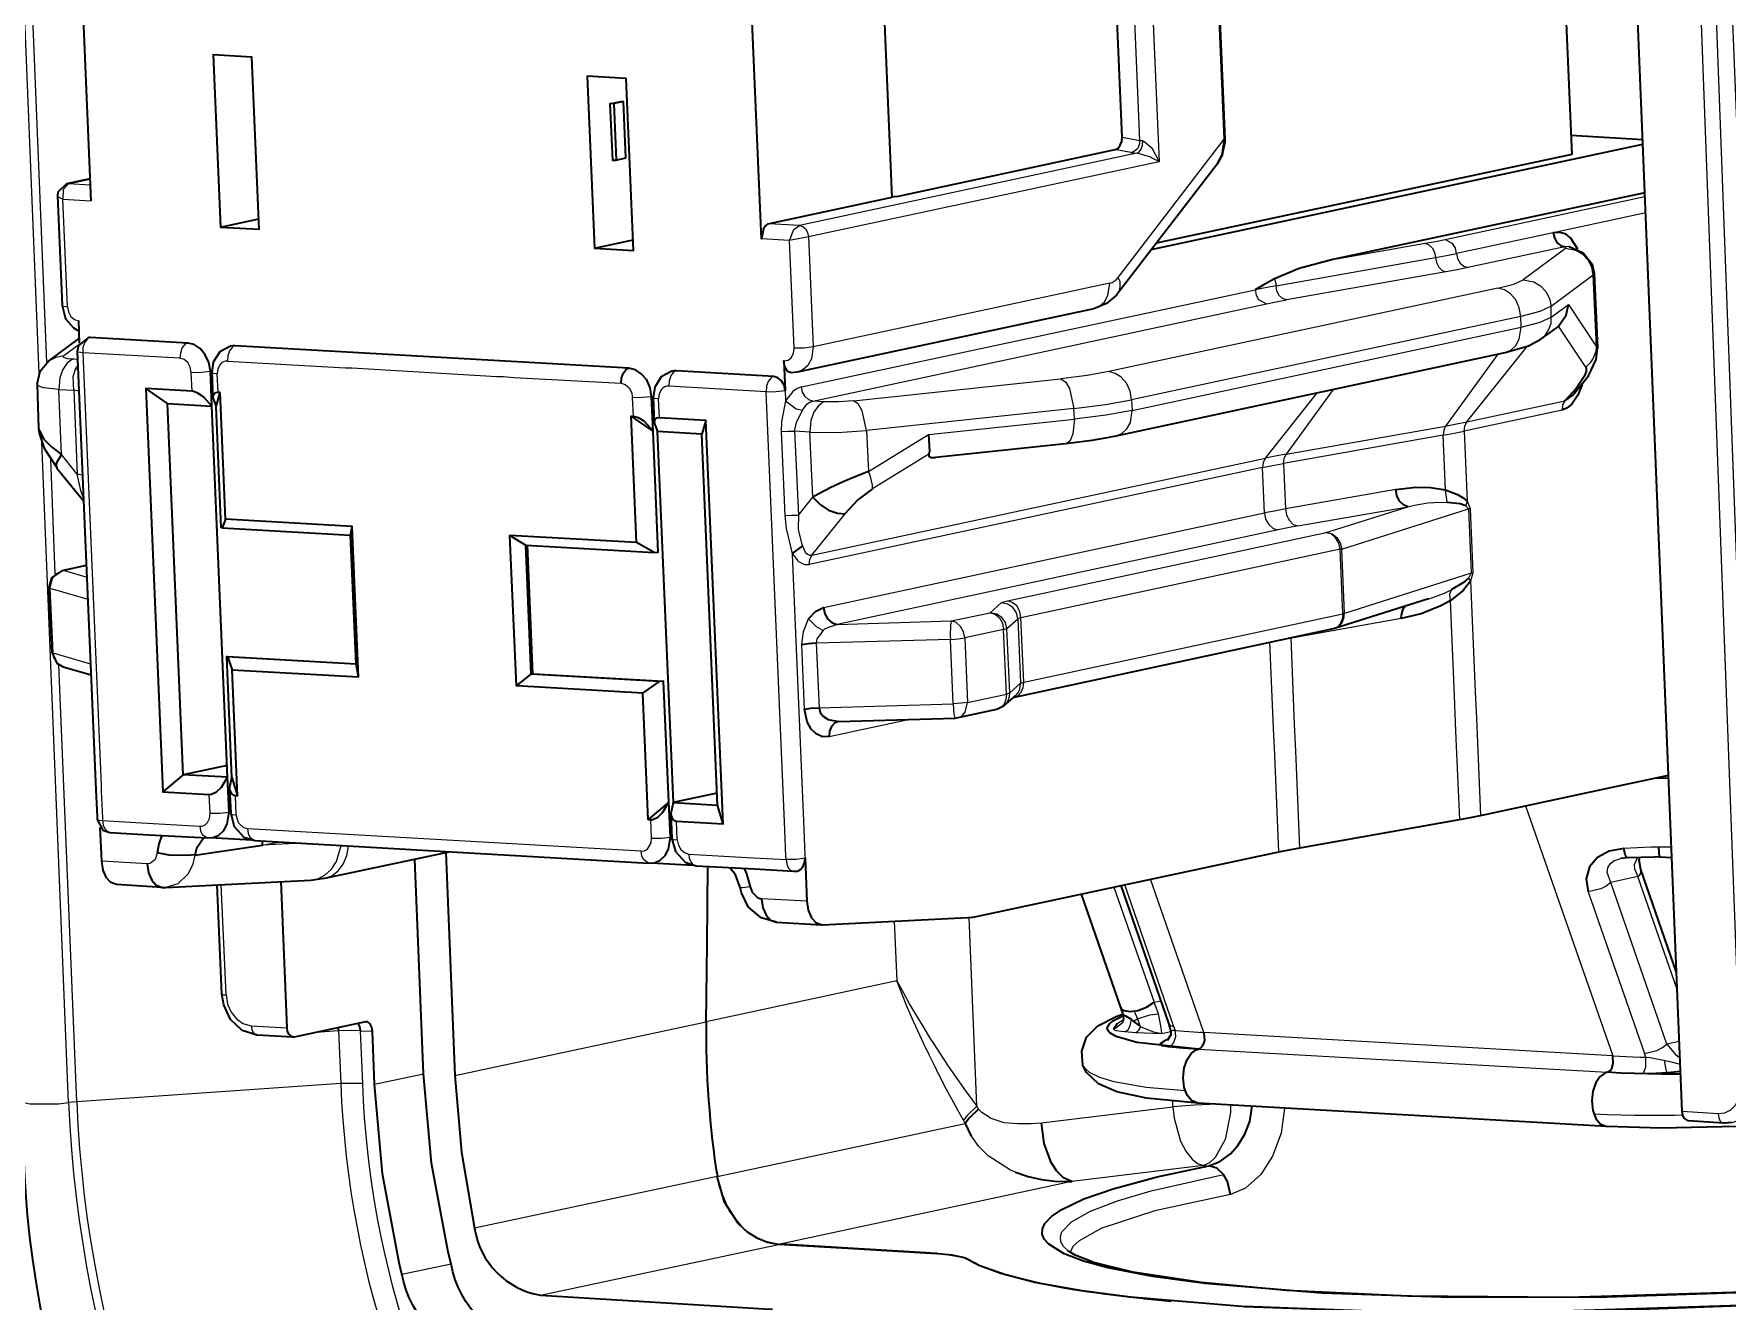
# Model space of a CAD drawing. Header units: millimetres. Extents: x 0 to 174, y 0 to 33.
# Drawn here: x 27.032 to 28.26, y 23.121 to 24.04 of the extents above; entities that cross this region are included whole.
import ezdxf

# ---------------------------------------------------------------- set-up
doc = ezdxf.new("R2010")
doc.units = ezdxf.units.MM
doc.layers.add('PDF_Geomertry', color=7, linetype='Continuous', true_color=0x405f80)

# ---------------------------------------------------------------- blocks, each defined once
blk = doc.blocks.new('SYM_BSB04473_001')
at = {"layer": 'PDF_Geomertry', "color": 7, "lineweight": 35}
for points in [[(0.6097, -1.9019), (0.6091, -1.899), (0.6095, -1.8953), (0.6102, -1.894), (0.6105, -1.8935), (0.611, -1.8931), (0.6517, -1.8578), (0.6895, -1.8178, 0.187054), (0.8516, -1.299), (0.6823, 2.8734, 0.271753), (0.2559, 3.588, 0.095127), (0.066, 3.6378), (-0.0845, 3.6469), (-0.1117, 3.6477), (-0.139, 3.647), (-0.1659, 3.6447), (-0.1924, 3.6408), (-0.2091, 3.6376), (-0.2138, 3.6365)], [(-0.6502, 2.9501), (-0.4809, -1.2223, 0.342168), (0.0922, -1.9803)], [(0.6422, 2.8726), (0.8115, -1.2998, -0.289356), (0.5084, -1.9102)], [(-0.1741, -1.0415), (-0.1676, -1.2034), (-0.1628, -1.259), (-0.1534, -1.3141, 0.319465), (-0.1056, -1.3627), (0.0609, -1.3727), (0.0617, -1.3727), (0.0627, -1.3728)], [(0.0112, -1.4445, 0.354822), (-0.0265, -1.4063), (-0.1073, -1.4015, -0.319494), (-0.1703, -1.3398), (-0.1724, -1.3315), (-0.1845, -1.2669), (-0.1902, -1.202), (-0.1966, -1.0463)], [(-0.143, -1.4091, -0.318774), (-0.2059, -1.3474), (-0.208, -1.3391), (-0.2201, -1.2745), (-0.2259, -1.2096), (-0.2274, -1.1712), (-0.2278, -1.1685), (-0.2287, -1.1665), (-0.2294, -1.1656), (-0.2301, -1.1649), (-0.2309, -1.1645), (-0.2317, -1.1644), (-0.2324, -1.1644), (-0.2841, -1.1755), (-0.2845, -1.1756), (-0.2849, -1.1756), (-0.2878, -1.1735), (-0.2888, -1.1713), (-0.2891, -1.1687), (-0.2934, -1.0627)]]:
    blk.add_lwpolyline(points, format="xyb", dxfattribs=at)
at = {"layer": 'PDF_Geomertry', "color": 7, "lineweight": 13}
for points in [[(0.7056, -1.799, 0.187268), (0.8638, -1.2926), (0.8648, -1.2919), (0.8658, -1.2913), (0.6963, 2.881), (0.6955, 2.8805), (0.6945, 2.8799, 0.2722), (0.2784, 3.5773)], [(0.6391, -1.9441, 0.29997), (0.9812, -1.2755), (1.086, -1.253), (0.9167, 2.9194), (0.8119, 2.8969)], [(0.926, -1.2787), (0.9552, -1.2785), (0.9812, -1.2755), (0.8119, 2.8969), (0.7859, 2.894), (0.7567, 2.8937), (0.926, -1.2787, -0.28073), (0.6265, -1.8999)], [(0.6102, -1.8938), (0.6015, -1.8978, 0.242631), (0.8469, -1.3001), (0.8516, -1.299), (0.8638, -1.2926), (0.6945, 2.8799), (0.6823, 2.8734), (0.6776, 2.8724)], [(-0.1073, -1.5803, -0.146976), (-0.2344, -1.2091), (-0.2359, -1.1708), (-0.2274, -1.1712)], [(-0.2344, -1.2091), (-0.242, -1.209), (-0.2503, -1.2092, 0.151307), (-0.1134, -1.5991)]]:
    blk.add_lwpolyline(points, format="xyb", dxfattribs=at)
at = {"layer": 'PDF_Geomertry', "color": 7, "lineweight": 35}
for points in [[(0.7584, -1.2374), (0.7526, -1.2378), (0.7266, -1.2362), (0.7237, -1.2342), (0.7227, -1.232), (0.7223, -1.2294), (0.6735, -0.0276), (0.6748, -0.0219), (0.6762, -0.0198), (0.677, -0.0191), (0.678, -0.0188), (0.7297, -0.0077), (0.7305, -0.0074), (0.7315, -0.0067), (0.7328, -0.0048), (0.7338, -0.002), (0.7341, 0.001), (0.6163, 2.9022)], [(0.6245, -0.1199), (0.6422, -0.5353), (0.3409, -0.5998)], [(0.3888, -0.5356), (0.3903, -0.5262), (0.3902, -0.5244), (0.3908, -0.5242), (0.391, -0.5241), (0.391, -0.5241), (0.3774, -0.2024)], [(0.1492, -0.566), (0.1509, -0.5658), (0.154, -0.5655), (0.1563, -0.5651), (0.3113, -0.5317), (0.3124, -0.5315), (0.3134, -0.5308), (0.3149, -0.5287), (0.316, -0.5259), (0.3162, -0.5228), (0.3076, -0.3201), (0.3074, -0.3184)], [(-0.442, -0.3213), (-0.4315, -0.569)], [(0.1402, -0.3542), (0.1492, -0.5666), (0.0602, -0.5856), (0.0591, -0.586), (0.058, -0.5869), (0.0562, -0.5894), (0.0547, -0.5966), (0.0441, -0.349), (0.0452, -0.3555), (0.0476, -0.361), (0.0506, -0.3645), (0.0549, -0.366), (0.0785, -0.3674)], [(-0.3376, -0.588), (-0.3094, -0.5895), (-0.3147, -0.4648), (-0.3428, -0.4631), (-0.3376, -0.588), (-0.3097, -0.582)], [(-0.0663, -0.6034), (-0.038, -0.6049), (-0.0434, -0.4802), (-0.0716, -0.4785), (-0.0663, -0.6034), (-0.0384, -0.5974)], [(-0.0551, -0.4987), (-0.0533, -0.5395), (-0.0506, -0.5394)], [(-0.0524, -0.4985), (-0.0506, -0.5394), (-0.0435, -0.5378), (-0.0452, -0.497)], [(0.389, -0.5355), (0.3909, -0.526), (0.3909, -0.5241)], [(0.6937, -0.5247), (0.6416, -0.5217)], [(0.3373, -0.6044), (0.6938, -0.528)], [(0.3851, -0.5423), (0.3134, -0.6356), (0.3122, -0.6373), (0.3048, -0.6435), (0.2958, -0.6473), (0.0806, -0.6933), (0.0763, -0.6937), (0.0744, -0.693), (0.0734, -0.6922), (0.0727, -0.691), (0.0715, -0.6884), (0.071, -0.6851), (0.0719, -0.7066), (0.0712, -0.7027), (0.0692, -0.6995), (0.0667, -0.6973), (0.0637, -0.6963), (-0.0069, -0.6923), (-0.0085, -0.6923), (-0.0102, -0.6926), (-0.0181, -0.6967), (-0.0227, -0.7042), (-0.0238, -0.7117), (-0.023, -0.7301)], [(-0.4322, -0.5531), (-0.4492, -0.5567), (-0.4555, -0.5626), (-0.4558, -0.5653), (-0.4524, -0.6449), (-0.4498, -0.6545), (-0.4441, -0.6612), (-0.4399, -0.6634)], [(0.6953, -0.5631), (0.4691, -0.6116), (0.4447, -0.6181), (0.4266, -0.6255), (0.418, -0.6303), (0.4126, -0.6335)], [(0.6467, -0.6041), (0.6413, -0.5958), (0.6376, -0.593), (0.6333, -0.5919), (0.6288, -0.5922), (0.6297, -0.5959), (0.6315, -0.5991), (0.6341, -0.6015), (0.6372, -0.6023)], [(0.6403, -0.6022), (0.6506, -0.6066), (0.657, -0.6149), (0.6585, -0.6216), (0.6608, -0.6759), (0.6601, -0.6749)], [(0.3119, -0.7394), (0.594, -0.679), (0.6108, -0.6742), (0.6198, -0.6694), (0.6316, -0.6608), (0.6327, -0.6598), (0.6383, -0.6519), (0.6398, -0.6441)], [(-0.4397, -0.6723), (-0.4403, -0.656)], [(-0.4559, -0.7627), (-0.4648, -0.7492), (-0.4687, -0.7374), (-0.4691, -0.7341), (-0.4703, -0.7023), (-0.4705, -0.7019), (-0.4683, -0.6926), (-0.4622, -0.6852), (-0.4398, -0.6685)], [(-0.047, -0.7013), (-0.0467, -0.6976), (-0.0455, -0.6941), (-0.0437, -0.6916), (-0.0426, -0.6908), (-0.0415, -0.6903), (-0.1224, -0.6858), (-0.2458, -0.6787), (-0.3269, -0.6741), (-0.3285, -0.6741), (-0.3302, -0.6744), (-0.338, -0.6785), (-0.3427, -0.686), (-0.3437, -0.6935), (-0.343, -0.7119)], [(0.6524, -0.6897), (0.6526, -0.6901), (0.6528, -0.6913), (0.6526, -0.6928), (0.6513, -0.6963), (0.6455, -0.7051), (0.6372, -0.714), (0.6427, -0.7102), (0.6544, -0.6958), (0.6599, -0.684), (0.6608, -0.6758)], [(-0.0231, -0.824), (-0.0201, -0.8238), (-0.0238, -0.736), (-0.0397, -0.7251), (-0.0381, -0.7252), (-0.0347, -0.7262), (-0.0306, -0.7285), (-0.0238, -0.736), (-0.0249, -0.7108), (-0.026, -0.7045), (-0.0285, -0.6988), (-0.0324, -0.6944), (-0.0367, -0.6915), (-0.0415, -0.6903)], [(-0.3759, -0.716), (-0.3438, -0.7178), (-0.3495, -0.7113), (-0.3545, -0.7083), (-0.357, -0.7073), (-0.358, -0.707), (-0.3917, -0.7051), (-0.3794, -0.9976), (-0.3456, -0.9995), (-0.3441, -0.9994), (-0.3405, -0.9977), (-0.3367, -0.9942), (-0.3323, -0.987), (-0.3645, -0.9852), (-0.3794, -0.9976)], [(-0.3327, -0.9784), (-0.3645, -0.9852), (-0.3759, -0.716), (-0.3917, -0.7051)], [(-0.3252, -1.0006), (-0.3291, -0.9091), (-0.2374, -0.9142), (-0.242, -0.8051), (-0.3338, -0.7998), (-0.3377, -0.7081)], [(0.6498, -0.7023), (0.6466, -0.7099), (0.6422, -0.7165), (0.639, -0.7192), (0.6352, -0.7208)], [(-0.3362, -0.8062), (-0.3369, -0.8059), (-0.3406, -0.7181)], [(-0.4688, -0.7356), (-0.4659, -0.7415), (-0.4601, -0.7474), (-0.4528, -0.753), (-0.4563, -0.759), (-0.4567, -0.7612), (-0.4562, -0.7628), (-0.4367, -0.7869)], [(-0.0358, -0.8167), (-0.0397, -0.7251)], [(0.0144, -0.7283), (-0.0192, -0.7263), (-0.0209, -0.7265), (-0.0216, -0.7267), (-0.0222, -0.7272), (-0.0226, -0.7277), (-0.0228, -0.7284), (-0.023, -0.7301), (-0.0206, -0.7363)], [(0.0226, -0.9985), (-0.0092, -1.0053), (0.0228, -1.0072), (0.0115, -0.7381), (-0.0208, -0.7363), (-0.0092, -1.0053), (-0.0109, -1.0134), (-0.0106, -1.0156), (-0.0098, -1.0173), (-0.0092, -1.0178), (-0.0085, -1.0184), (-0.0077, -1.0187), (-0.0069, -1.0188), (0.0269, -1.0208), (0.0228, -1.0072)], [(0.0269, -1.0208), (0.0144, -0.7283), (0.0115, -0.7381)], [(0.1758, -0.7385), (0.1766, -0.7509), (0.1762, -0.7527), (0.176, -0.7533), (0.176, -0.7537), (0.176, -0.7541), (0.1763, -0.7544), (0.1767, -0.7547), (0.1778, -0.7551), (0.1785, -0.7551), (0.1808, -0.7551)], [(0.1808, -0.7549), (0.2751, -0.7449), (0.2848, -0.7438), (0.2945, -0.7426), (0.3042, -0.7409), (0.3119, -0.7395)], [(0.1323, -0.7653), (0.1231, -0.7688), (0.114, -0.7727), (0.1051, -0.7769), (0.0963, -0.7815), (0.0919, -0.784), (0.0972, -0.7892), (0.1034, -0.7934), (0.1098, -0.7956), (0.1153, -0.7959)], [(0.1352, -0.7778), (0.1247, -0.7859), (0.1153, -0.7958)], [(0.5235, -0.7908), (0.5203, -0.7895), (0.5174, -0.7867), (0.5155, -0.7828), (0.5147, -0.7783), (0.5291, -0.7767), (0.5399, -0.7769), (0.5506, -0.7785), (0.5595, -0.7819), (0.5635, -0.7844), (0.5663, -0.7869)], [(0.552, -0.7876), (0.5613, -0.7884), (0.5655, -0.7899)], [(-0.3338, -0.7998), (-0.3362, -0.8062), (-0.2433, -0.8115), (-0.242, -0.8051)], [(-0.2392, -0.9051), (-0.2433, -0.8115)], [(-0.0273, -1.0176), (-0.0312, -0.926), (-0.1228, -0.9208), (-0.1276, -0.8116)], [(-0.1228, -0.9208), (-0.1122, -0.9123), (-0.1162, -0.8187)], [(-0.0312, -0.926), (-0.0192, -0.9176), (-0.1122, -0.9123), (-0.111, -0.912), (-0.1149, -0.8184)], [(0.0844, -0.8191), (0.0769, -0.8248), (0.0769, -0.8248)], [(-0.4348, -0.8334), (-0.4526, -0.8373), (-0.4601, -0.8424), (-0.462, -0.8494), (-0.4599, -0.8962), (-0.4562, -0.9044), (-0.4515, -0.907), (-0.4313, -0.9128)], [(0.5688, -0.8447), (0.5635, -0.8515), (0.5541, -0.859), (0.5472, -0.8628), (0.533, -0.8684), (0.5185, -0.8719), (0.5187, -0.8694), (0.5201, -0.8648), (0.5213, -0.8631)], [(0.5677, -0.8423), (0.5638, -0.8458), (0.5548, -0.8512)], [(0.5384, -0.8577), (0.4703, -0.8792), (0.4692, -0.8795), (0.238, -0.9291), (0.2374, -0.9292)], [(0.0888, -0.8722), (0.0938, -0.8667), (0.0997, -0.864), (0.1006, -0.8684), (0.1028, -0.8723), (0.106, -0.8751), (0.1097, -0.8762)], [(0.0945, -0.8898), (0.0887, -0.8902), (0.084, -0.8909)], [(-0.3292, -0.9872), (-0.333, -0.8994), (-0.3323, -0.8998)], [(-0.333, -0.8994), (-0.2392, -0.9048)], [(-0.2374, -0.9142), (-0.2392, -0.9051), (-0.3323, -0.8998), (-0.3291, -0.9091)], [(-0.3309, -0.9952), (-0.3301, -1.0134), (-0.3276, -1.0227), (-0.3205, -1.0305), (-0.3126, -1.033), (-0.0272, -1.0492), (-0.0228, -1.049), (-0.0187, -1.0472), (-0.0152, -1.0438), (-0.0126, -1.0392), (-0.0113, -1.0305), (-0.0124, -1.0052), (-0.0162, -0.9174), (-0.0192, -0.9176)], [(-0.111, -0.912), (-0.0162, -0.9174)], [(0.1106, -0.9465), (0.1091, -0.947), (0.1077, -0.9478), (0.1055, -0.9502), (0.1041, -0.9537), (0.1037, -0.9574), (0.099, -0.9576), (0.0945, -0.9556), (0.0908, -0.9522), (0.0878, -0.9469), (0.086, -0.9377), (0.0906, -0.937), (0.0966, -0.9366), (0.0974, -0.9401), (0.0998, -0.943), (0.103, -0.9451), (0.1105, -0.9465), (0.1952, -0.9441), (0.1973, -0.9438), (0.2255, -0.9377), (0.2308, -0.9351), (0.2388, -0.928)], [(0.0073, -1.0512), (0.0497, -1.0535), (0.078, -1.0552), (0.0784, -1.0552), (0.0806, -1.0551), (0.0819, -1.0547), (0.083, -1.054), (0.0848, -1.0519), (0.086, -1.0491), (0.0863, -1.0458), (0.0877, -1.0769), (0.0887, -1.0835), (0.091, -1.089), (0.0942, -1.0924), (0.0984, -1.0941), (0.0988, -1.0941), (0.0991, -1.0941), (0.2044, -1.0888), (0.208, -1.0885), (0.2115, -1.0878), (0.4299, -1.041), (0.4373, -1.0397), (0.4451, -1.0381), (0.5608, -1.0177), (0.5687, -1.0162), (0.576, -1.0147), (0.6603, -0.9966), (0.7124, -0.9855)], [(0.7031, -0.9874), (0.7101, -0.9877)], [(-0.0109, -1.0134), (-0.0102, -1.0316), (-0.0077, -1.0409), (-0.0006, -1.0487), (0.0074, -1.0512)], [(-0.3906, -1.0498), (-0.3897, -1.0563), (-0.3873, -1.0617), (-0.3841, -1.0652), (-0.3799, -1.0669), (-0.4128, -1.0649), (-0.417, -1.0634), (-0.4202, -1.0599), (-0.4226, -1.0544), (-0.4235, -1.0478), (-0.4238, -1.0431), (-0.4247, -1.0235)], [(-0.3801, -1.0291), (-0.3822, -1.0352), (-0.3833, -1.042)], [(-0.3495, -1.0309), (-0.3549, -1.0387), (-0.356, -1.0435), (-0.307, -1.0363), (-0.307, -1.0348), (-0.3069, -1.0333)], [(-0.3147, -1.0327), (-0.3449, -1.031)], [(-0.3559, -1.0433), (-0.3616, -1.0438), (-0.3748, -1.0434), (-0.3833, -1.0419)], [(-0.3798, -1.0669), (-0.3772, -1.0669), (-0.272, -1.0616), (-0.2623, -1.0603), (-0.2619, -1.0603), (-0.1717, -1.041)], [(0.7056, -1.0448), (0.7022, -1.0449), (0.6923, -1.0452), (0.6824, -1.0455), (0.6823, -1.0455), (0.6819, -1.0452), (0.6816, -1.0446), (0.6809, -1.0431), (0.6801, -1.0387), (0.6694, -1.0405), (0.6609, -1.0452), (0.6552, -1.052), (0.6528, -1.0608), (0.6542, -1.0702)], [(0.7051, -1.0376), (0.7056, -1.0448), (0.7148, -1.0453)], [(0.0053, -1.0509), (-0.0251, -1.0492)], [(0.0147, -1.1644), (0.0153, -1.108), (0.0159, -1.0517)], [(0.0656, -1.0922), (0.0545, -1.089), (0.0452, -1.0809), (0.0402, -1.0708), (0.0394, -1.067), (0.036, -1.0578), (0.0319, -1.0526)], [(0.0423, -1.0531), (0.044, -1.057), (0.0466, -1.0665), (0.048, -1.0703), (0.0522, -1.0744), (0.0547, -1.0751), (0.0558, -1.0816), (0.0581, -1.087), (0.0613, -1.0906), (0.0655, -1.0922), (0.0984, -1.0941)], [(0.6824, -1.0455), (0.6777, -1.0459)], [(0.7183, -1.1287), (0.6923, -1.054), (0.6912, -1.0472), (0.6915, -1.0452)], [(-0.2848, -1.1756), (-0.3109, -1.1741), (-0.3217, -1.1706), (-0.3302, -1.1627), (-0.3352, -1.152), (-0.3365, -1.1442), (-0.3399, -1.0651)], [(0.3153, -1.0656), (0.3499, -1.1653), (0.3516, -1.1717), (0.3515, -1.1738), (0.349, -1.1778)], [(0.3153, -1.1541), (0.2867, -1.0717)], [(0.329, -1.1674), (0.3244, -1.1638), (0.323, -1.1627), (0.319, -1.1603), (0.3177, -1.1598), (0.3173, -1.1597), (0.3172, -1.1595), (0.3153, -1.154), (0.3155, -1.1545), (0.3163, -1.1555), (0.3177, -1.1562), (0.3217, -1.1569), (0.3276, -1.1562), (0.334, -1.1538), (0.3394, -1.1502)], [(-0.2359, -1.1708), (-0.2365, -1.1678), (-0.2376, -1.1655)], [(0.3713, -1.2234), (0.3338, -1.2197), (0.3124, -1.2152), (0.2991, -1.2094), (0.2905, -1.2012), (0.2891, -1.199), (0.2878, -1.196), (0.2869, -1.1856), (0.2905, -1.1756), (0.2985, -1.1674), (0.3119, -1.1605), (0.3169, -1.1587)], [(0.7212, -1.2023), (0.7172, -1.2023), (0.7073, -1.2023), (0.6974, -1.2022), (0.6876, -1.2019), (0.6777, -1.2016), (0.6678, -1.201), (0.6662, -1.2017), (0.6627, -1.2042), (0.6598, -1.2085), (0.6576, -1.2147), (0.6569, -1.2217), (0.6576, -1.2287), (0.6598, -1.2344), (0.6628, -1.2383), (0.6676, -1.2402), (0.3712, -1.2234), (0.3665, -1.2215), (0.3634, -1.2176), (0.3612, -1.2119), (0.3605, -1.2048), (0.3612, -1.1977), (0.3634, -1.1917), (0.3663, -1.1873), (0.3698, -1.1848), (0.3715, -1.1842), (0.327, -1.1794), (0.3119, -1.1751), (0.3073, -1.1723), (0.306, -1.1709), (0.3055, -1.1687), (0.3058, -1.1677), (0.307, -1.1658), (0.3094, -1.1637), (0.3173, -1.1597)], [(0.3127, -1.1658), (0.3099, -1.1696)], [(0.3166, -1.1645), (0.3174, -1.1626)], [(0.3174, -1.1624), (0.3172, -1.1595)], [(-0.2519, -1.1709), (-0.2519, -1.1685)], [(0.3755, -1.1722), (0.3759, -1.1778), (0.3748, -1.1813), (0.3738, -1.1827), (0.3727, -1.1837), (0.3716, -1.1842), (0.3602, -1.1834), (0.3498, -1.1824), (0.3456, -1.1817), (0.3444, -1.181), (0.3441, -1.1808), (0.3441, -1.1803), (0.3441, -1.1801), (0.3447, -1.1795), (0.3476, -1.1777), (0.3502, -1.1766)], [(0.373, -1.1716), (0.3731, -1.1719)], [(0.7212, -1.2005), (0.7119, -1.2013), (0.7031, -1.2019), (0.6934, -1.202), (0.6877, -1.2019), (0.6778, -1.2015), (0.668, -1.201), (0.6692, -1.2005), (0.6702, -1.1997), (0.6712, -1.1983), (0.6723, -1.1947), (0.6719, -1.189)], [(0.2122, -1.2277), (0.2051, -1.2345), (0.2024, -1.238), (0.2065, -1.2469), (0.2069, -1.2474)], [(0.3869, -1.2659), (0.3948, -1.2602), (0.4002, -1.2541), (0.4053, -1.2458), (0.4088, -1.2366), (0.4103, -1.2269), (0.4103, -1.2256)], [(0.2388, -1.2734), (0.2481, -1.2765), (0.2577, -1.2787), (0.2674, -1.2799), (0.2773, -1.2802), (0.2798, -1.2801), (0.2738, -1.2774), (0.269, -1.2726), (0.2649, -1.2663), (0.2598, -1.2526), (0.2577, -1.2376)], [(0.7844, -1.2397), (0.707, -1.2415), (0.6677, -1.2402)], [(0.3519, -1.3672), (0.3422, -1.3662), (0.3323, -1.3652), (0.3315, -1.3651), (0.3217, -1.3641), (0.312, -1.3628), (0.3022, -1.3616), (0.3013, -1.3615), (0.2915, -1.3602), (0.2817, -1.3587), (0.272, -1.357), (0.2624, -1.3552), (0.253, -1.3533), (0.2283, -1.3469), (0.2138, -1.3416), (0.213, -1.3413), (0.2044, -1.3367), (0.2019, -1.3356), (0.1931, -1.3337), (0.1799, -1.3324), (0.067, -1.3258), (0.0592, -1.3244), (0.052, -1.3216), (0.0445, -1.317), (0.038, -1.3108), (0.028, -1.2952), (0.0227, -1.2765)], [(0.7831, -1.3601), (0.6677, -1.3641), (0.5548, -1.3644), (0.461, -1.3612), (0.3763, -1.3542), (0.3384, -1.3491), (0.3059, -1.3428), (0.2883, -1.338), (0.2741, -1.3326), (0.263, -1.3256), (0.2598, -1.322), (0.2583, -1.3183), (0.2584, -1.3145), (0.2602, -1.3106), (0.2651, -1.3055), (0.2724, -1.3005), (0.2885, -1.2928), (0.3097, -1.2855), (0.3417, -1.2767), (0.379, -1.2687)], [(0.3947, -1.2895), (0.3926, -1.2801), (0.3898, -1.2752), (0.3848, -1.2706), (0.379, -1.2687), (0.3867, -1.2659)], [(0.7645, -1.3702), (0.621, -1.3748), (0.5001, -1.3745), (0.4049, -1.3708), (0.5147, -1.3748), (0.6526, -1.3742), (0.7645, -1.3702), (0.7647, -1.3703), (0.6388, -1.3747), (0.5166, -1.3749), (0.4031, -1.3709), (0.3223, -1.3641), (0.2873, -1.3595), (0.2569, -1.3541), (0.2317, -1.3478), (0.2124, -1.341), (0.2044, -1.3367)], [(0.7831, -1.3599), (0.6397, -1.3644), (0.5231, -1.3634), (0.4353, -1.3592), (0.3737, -1.3535), (0.3241, -1.346), (0.2958, -1.339), (0.2822, -1.3337), (0.2773, -1.3308), (0.2766, -1.3302)]]:
    blk.add_lwpolyline(points, dxfattribs=at)
at = {"layer": 'PDF_Geomertry', "color": 7, "lineweight": 13}
for points in [[(0.6735, -0.0276), (0.7035, -0.0297), (0.7097, -0.0313), (0.7142, -0.0347), (0.718, -0.0395), (0.7206, -0.0456), (0.7216, -0.0522), (0.7648, -1.2108), (0.7634, -1.2198), (0.7609, -1.2248), (0.7573, -1.2284), (0.753, -1.2305), (0.7483, -1.231), (0.7223, -1.2294)], [(0.7483, -1.231), (0.7488, -1.234), (0.7499, -1.2363), (0.7506, -1.2372), (0.7516, -1.2377), (0.7524, -1.2378), (0.7534, -1.2378), (0.7588, -1.2374), (0.764, -1.2353), (0.7684, -1.2317), (0.7722, -1.2267), (0.7747, -1.2205), (0.7758, -1.2102), (0.7899, -1.2072), (0.7434, -0.0492), (0.7326, -0.0516), (0.7758, -1.2102), (0.7706, -1.2108), (0.7648, -1.2108)], [(-0.469, -0.6941), (-0.4906, -0.162)], [(-0.4635, -0.6863), (-0.4848, -0.1624)], [(0.3134, -0.6356), (0.3145, -0.6334), (0.3149, -0.6308), (0.3147, -0.6277), (0.3134, -0.6245), (0.3902, -0.5244), (0.3766, -0.2028), (0.3772, -0.2026), (0.3773, -0.2026), (0.3774, -0.2024)], [(0.0372, -0.2215), (0.0476, -0.2283), (0.0527, -0.2344), (0.0567, -0.2417), (0.0595, -0.2499), (0.0606, -0.2585), (0.068, -0.2584), (0.0744, -0.2577), (0.0788, -0.361), (0.333, -0.3066), (0.343, -0.5406), (0.0888, -0.5951), (0.0922, -0.6749), (0.0856, -0.6758), (0.0784, -0.6758), (0.0751, -0.5978), (0.0547, -0.5966)], [(0.3226, -0.534), (0.3244, -0.5342), (0.3269, -0.5344), (0.3277, -0.5341), (0.3287, -0.5334), (0.3301, -0.5315), (0.331, -0.5287), (0.3313, -0.5256), (0.3301, -0.5255), (0.3291, -0.5253), (0.3205, -0.3226), (0.3215, -0.3227), (0.3226, -0.3228), (0.3223, -0.3203), (0.3213, -0.3181), (0.3201, -0.3167), (0.3185, -0.316)], [(0.3313, -0.5256), (0.3319, -0.5258), (0.3377, -0.5306), (0.343, -0.5406), (0.3362, -0.5372), (0.3269, -0.5344), (0.0822, -0.5869), (0.0602, -0.5856)], [(0.3162, -0.5228), (0.3291, -0.5253), (0.3287, -0.5284), (0.3273, -0.5312), (0.3252, -0.5331), (0.324, -0.5337), (0.3226, -0.534), (0.3113, -0.5317)], [(-0.4492, -0.5567), (-0.4485, -0.5567), (-0.4478, -0.5567), (-0.4516, -0.5609), (-0.4519, -0.5678), (-0.4545, -0.5667), (-0.4555, -0.566), (-0.4558, -0.5656), (-0.4558, -0.5653)], [(-0.432, -0.5576), (-0.4478, -0.5567), (-0.4322, -0.5533)], [(-0.4524, -0.6449), (-0.4524, -0.6449), (-0.4524, -0.6451), (-0.4523, -0.6451), (-0.4522, -0.6452), (-0.4513, -0.6455), (-0.4485, -0.6458), (-0.4519, -0.5678), (-0.4315, -0.569)], [(0.5359, -0.5998), (0.5434, -0.5984), (0.5505, -0.597), (0.6953, -0.5659)], [(0.6959, -0.5777), (0.6288, -0.5922), (0.5587, -0.6071), (0.558, -0.6034), (0.556, -0.6001), (0.5505, -0.597)], [(0.4691, -0.6116), (0.5359, -0.5998), (0.5387, -0.6008), (0.541, -0.603), (0.5427, -0.6063), (0.5434, -0.6101), (0.5513, -0.6087), (0.5587, -0.6071), (0.5595, -0.6109), (0.5613, -0.6142), (0.564, -0.6165), (0.567, -0.6173)], [(0.6377, -0.6035), (0.6378, -0.6034), (0.638, -0.6031), (0.638, -0.6031), (0.638, -0.603), (0.638, -0.603), (0.638, -0.6028), (0.6378, -0.6027), (0.6374, -0.6024), (0.6372, -0.6023), (0.567, -0.6173), (0.5592, -0.619), (0.5509, -0.6205)], [(0.594, -0.679), (0.5981, -0.6773), (0.6017, -0.674), (0.6042, -0.6694), (0.6055, -0.6606), (0.6194, -0.657), (0.6274, -0.6533), (0.6272, -0.6455), (0.6578, -0.6227), (0.6567, -0.617), (0.6542, -0.612), (0.6502, -0.6078), (0.6453, -0.6049), (0.6377, -0.6035), (0.6069, -0.6263)], [(0.6403, -0.6022), (0.6372, -0.6023)], [(0.2958, -0.6473), (0.2999, -0.6455), (0.3034, -0.6422), (0.3059, -0.6376), (0.3073, -0.6288), (0.309, -0.6283), (0.312, -0.6262), (0.3134, -0.6245)], [(0.4266, -0.6255), (0.4274, -0.628), (0.4278, -0.6306), (0.4199, -0.632), (0.4126, -0.6335), (0.4133, -0.6373), (0.4152, -0.6406), (0.4208, -0.6438), (0.4278, -0.6423), (0.4353, -0.6409)], [(0.6198, -0.6694), (0.6231, -0.6662), (0.6256, -0.6623), (0.6272, -0.6578), (0.6274, -0.6533), (0.6398, -0.6441), (0.6601, -0.6749), (0.6578, -0.6227), (0.6584, -0.6222), (0.6584, -0.6219), (0.6585, -0.6216)], [(0.0838, -0.704), (0.0805, -0.7052), (0.0774, -0.7073), (0.0722, -0.714), (0.0798, -0.7198), (0.0844, -0.7209), (0.0878, -0.7163), (0.0899, -0.7149), (0.092, -0.7142), (0.089, -0.7133), (0.0863, -0.711), (0.0845, -0.7077), (0.0838, -0.704), (0.4126, -0.6335)], [(0.3073, -0.6288), (0.0922, -0.6749), (0.0909, -0.6837), (0.0883, -0.6883), (0.0848, -0.6916), (0.0806, -0.6933)], [(0.5887, -0.6324), (0.6002, -0.6294), (0.6069, -0.6263), (0.6147, -0.6277), (0.6195, -0.6306), (0.6234, -0.6348), (0.626, -0.6399), (0.6272, -0.6455), (0.6191, -0.6492), (0.6052, -0.6528), (0.6041, -0.6466), (0.6016, -0.6409), (0.5977, -0.6365), (0.5934, -0.6335), (0.5887, -0.6324), (0.3066, -0.6928)], [(-0.4485, -0.6458), (-0.4478, -0.6495), (-0.4459, -0.6528), (-0.4433, -0.6551), (-0.4403, -0.656)], [(0.1009, -0.7147), (0.092, -0.7142), (0.4208, -0.6438)], [(0.6601, -0.6749), (0.6594, -0.6791), (0.6578, -0.683), (0.6555, -0.6866), (0.6524, -0.6897), (0.6327, -0.6598)], [(-0.4402, -0.6734), (-0.4512, -0.6815), (-0.457, -0.6826), (-0.4622, -0.6852)], [(-0.4319, -0.6681), (-0.4331, -0.6685), (-0.4342, -0.6694), (-0.436, -0.6719), (-0.4372, -0.6753), (-0.4374, -0.6792), (-0.4408, -0.6787), (-0.4412, -0.6785), (-0.4413, -0.6785), (-0.4413, -0.6784), (-0.4413, -0.6783)], [(-0.3613, -0.6722), (-0.3626, -0.6726), (-0.3635, -0.6734), (-0.3655, -0.6759), (-0.3666, -0.6794), (-0.3669, -0.6831)], [(-0.3269, -0.6741), (-0.328, -0.6745), (-0.3291, -0.6753), (-0.3309, -0.6778), (-0.3322, -0.6813), (-0.3324, -0.6852), (-0.334, -0.6852), (-0.3353, -0.6858), (-0.3367, -0.6866), (-0.3378, -0.6877), (-0.3394, -0.6908), (-0.3398, -0.6945), (-0.3426, -0.6941), (-0.3434, -0.694), (-0.3435, -0.6938), (-0.3437, -0.6937), (-0.3437, -0.6937), (-0.3437, -0.6935)], [(0.5887, -0.6802), (0.5508, -0.7323), (0.5587, -0.7308), (0.5662, -0.7292), (0.6098, -0.6747)], [(-0.4512, -0.6815), (-0.4515, -0.6817), (-0.4516, -0.6819), (-0.4516, -0.682), (-0.4516, -0.682), (-0.4516, -0.6822), (-0.4515, -0.6823), (-0.4509, -0.6827), (-0.4487, -0.6833), (-0.4438, -0.6837), (-0.4455, -0.6844), (-0.449, -0.6869), (-0.4519, -0.6912), (-0.4541, -0.6973), (-0.4548, -0.7058), (-0.4438, -0.7063), (-0.4413, -0.7672), (-0.4399, -0.7673), (-0.438, -0.7677), (-0.4376, -0.7678)], [(-0.4438, -0.6837), (-0.4412, -0.6838)], [(-0.358, -0.707), (-0.3587, -0.6934), (-0.3594, -0.6897), (-0.3612, -0.6863), (-0.3638, -0.6841), (-0.3669, -0.6831), (-0.4374, -0.6792), (-0.4241, -0.993), (-0.424, -0.997), (-0.4231, -1.0165), (-0.423, -1.0184), (-0.3948, -1.0201), (-0.3524, -1.0224), (-0.3509, -1.0224), (-0.3495, -1.0219), (-0.3481, -1.021), (-0.347, -1.0199), (-0.3455, -1.0169), (-0.3451, -1.0131), (-0.3456, -0.9995)], [(-0.3324, -0.6852), (-0.2469, -0.6901), (-0.2422, -0.6902), (-0.1372, -0.6963), (-0.1324, -0.6965), (-0.1248, -0.697), (-0.047, -0.7013), (-0.044, -0.7023), (-0.0413, -0.7045), (-0.0395, -0.7078), (-0.0387, -0.7116), (-0.0315, -0.7115), (-0.0249, -0.7108)], [(0.071, -0.6851), (0.0724, -0.6849), (0.074, -0.6845), (0.0752, -0.6837), (0.0765, -0.6826), (0.078, -0.6795), (0.0784, -0.6758)], [(-0.4401, -0.707), (-0.4406, -0.7069), (-0.4426, -0.7065), (-0.4438, -0.7063), (-0.4442, -0.6967), (-0.4426, -0.6909), (-0.4419, -0.6895), (-0.4409, -0.6883)], [(-0.4426, -0.6909), (-0.4417, -0.6909), (-0.4408, -0.6908)], [(-0.3587, -0.6934), (-0.3513, -0.6933), (-0.3448, -0.6926)], [(-0.3392, -0.7081), (-0.3398, -0.6945)], [(-0.0069, -0.6923), (-0.0081, -0.6927), (-0.0092, -0.6935), (-0.011, -0.696), (-0.0122, -0.6995), (-0.0124, -0.7034), (-0.014, -0.7034), (-0.0155, -0.704), (-0.0167, -0.7048), (-0.0178, -0.7059), (-0.0195, -0.709), (-0.0199, -0.7127)], [(0.0637, -0.6963), (0.0624, -0.6967), (0.0615, -0.6976), (0.0595, -0.7001), (0.0584, -0.7035), (0.0581, -0.7074), (-0.0124, -0.7034)], [(0.3119, -0.7394), (0.316, -0.7377), (0.3197, -0.7344), (0.3222, -0.7298), (0.3234, -0.721), (0.3045, -0.7244), (0.2817, -0.7273), (0.2813, -0.7195), (0.3042, -0.7166), (0.3231, -0.7133), (0.322, -0.707), (0.3195, -0.7013), (0.3156, -0.6969), (0.3113, -0.6941), (0.3066, -0.6928), (0.2909, -0.6956), (0.2717, -0.6981)], [(-0.4369, -0.7847), (-0.4387, -0.779), (-0.4392, -0.7769), (-0.4413, -0.7672), (-0.4528, -0.753), (-0.4548, -0.7058), (-0.4658, -0.7045), (-0.4691, -0.7035), (-0.4699, -0.7031), (-0.4702, -0.7028), (-0.4703, -0.7024), (-0.4703, -0.7023)], [(-0.0381, -0.7252), (-0.0387, -0.7116)], [(-0.0192, -0.7263), (-0.0199, -0.7127), (-0.0226, -0.7123), (-0.0234, -0.7122), (-0.0237, -0.712), (-0.0237, -0.7119), (-0.0238, -0.7119), (-0.0238, -0.7117)], [(0.0717, -0.7972), (0.0726, -0.8066), (0.0769, -0.8248), (0.0772, -0.8313), (0.0855, -1.0244), (0.0862, -1.0438), (0.0863, -1.0458), (0.0798, -1.0466), (0.0726, -1.0466), (0.0724, -1.0446), (0.0716, -1.0252), (0.0581, -0.7074), (0.0653, -0.7073), (0.0719, -0.7066), (0.0722, -0.714), (0.0692, -0.7292), (0.0691, -0.7363), (0.0741, -0.736), (0.0788, -0.736), (0.0815, -0.797), (0.0919, -0.784), (0.0898, -0.7367), (0.0788, -0.736), (0.0801, -0.7298), (0.0844, -0.7209)], [(0.4692, -0.7058), (0.4351, -0.7527), (0.4273, -0.7541), (0.4201, -0.7556), (0.458, -0.7081)], [(0.0812, -0.8302), (0.0859, -0.8328), (0.0892, -0.8328), (0.0897, -0.8291), (0.0912, -0.826), (0.4201, -0.7556), (0.4185, -0.7587), (0.418, -0.7624), (0.4253, -0.7609), (0.4333, -0.7594), (0.4337, -0.7558), (0.4351, -0.7527), (0.5508, -0.7323), (0.5494, -0.7352), (0.549, -0.739), (0.5569, -0.7374), (0.5642, -0.736), (0.5647, -0.7323), (0.5662, -0.7292), (0.6372, -0.714), (0.6356, -0.717), (0.6352, -0.7208), (0.5642, -0.736), (0.5663, -0.7869), (0.5685, -0.792), (0.5705, -0.8388), (0.5688, -0.8447), (0.5722, -0.9249), (0.5731, -0.9445), (0.576, -1.0147)], [(0.1215, -0.7141), (0.1109, -0.7148), (0.1009, -0.7147), (0.0991, -0.7153), (0.0958, -0.7178), (0.0927, -0.7222), (0.0906, -0.7283), (0.0898, -0.7367), (0.1098, -0.7369), (0.131, -0.7355), (0.1323, -0.7653), (0.1758, -0.7385), (0.2817, -0.7273), (0.2806, -0.738), (0.2787, -0.7423), (0.2776, -0.7437), (0.2763, -0.7447), (0.2751, -0.7449)], [(-0.4691, -0.7341), (-0.4688, -0.7356)], [(0.0691, -0.7363), (0.0717, -0.7972), (0.0767, -0.7969), (0.0815, -0.797), (0.0813, -0.8067), (0.0816, -0.8085), (0.0841, -0.8181), (0.0844, -0.8191), (0.0865, -0.8237), (0.088, -0.8253), (0.0895, -0.826), (0.0912, -0.826), (0.1153, -0.7959)], [(-0.4417, -1.2223), (-0.4449, -1.2226), (-0.4476, -1.2228), (-0.467, -0.7441)], [(0.4437, -0.8048), (0.5235, -0.7908), (0.5281, -0.7897), (0.5378, -0.7881), (0.542, -0.7877), (0.5423, -0.7877), (0.552, -0.7876), (0.5506, -0.7785), (0.549, -0.739), (0.4333, -0.7594), (0.4347, -0.7924), (0.4267, -0.794), (0.4194, -0.7953), (0.418, -0.7624), (0.0892, -0.8328)], [(-0.4573, -0.8395), (-0.4606, -0.7563)], [(0.1762, -0.7527), (0.1352, -0.7778), (0.1353, -0.7753), (0.1338, -0.769), (0.1323, -0.7653)], [(0.5147, -0.7783), (0.4347, -0.7924), (0.4355, -0.797), (0.4376, -0.8009), (0.4403, -0.8037), (0.4437, -0.8048), (0.4363, -0.8062), (0.4294, -0.8077)], [(0.0997, -0.864), (0.4194, -0.7953), (0.4203, -0.7999), (0.4226, -0.8038), (0.4258, -0.8066), (0.4294, -0.8077), (0.1097, -0.8762), (0.1006, -0.8795), (0.0994, -0.8805)], [(0.238, -0.9291), (0.2395, -0.9287), (0.2409, -0.9278), (0.2431, -0.9253), (0.2445, -0.922), (0.2449, -0.9181), (0.4762, -0.8685), (0.4742, -0.8217), (0.2428, -0.8713), (0.242, -0.8667), (0.2398, -0.8628), (0.2366, -0.8602), (0.233, -0.8591), (0.4642, -0.8095), (0.5235, -0.7908)], [(0.5692, -0.8391), (0.4774, -0.8683), (0.4755, -0.8215), (0.5673, -0.7923), (0.5655, -0.7901)], [(0.5663, -0.7869), (0.5655, -0.7899)], [(0.5685, -0.792), (0.5678, -0.7922), (0.5673, -0.7923), (0.5692, -0.8391), (0.5698, -0.839), (0.5705, -0.8388)], [(-0.4348, -0.8337), (-0.4506, -0.8372), (-0.4344, -0.8419)], [(0.0769, -0.8248), (0.081, -0.8301)], [(-0.4526, -0.8373), (-0.4516, -0.8372), (-0.4506, -0.8372), (-0.4527, -0.8376), (-0.4566, -0.8395), (-0.4595, -0.843), (-0.4612, -0.8499), (-0.4337, -0.8578)], [(0.5688, -0.8447), (0.5677, -0.8423), (0.5694, -0.8391)], [(-0.462, -0.8494), (-0.462, -0.8494), (-0.4619, -0.8495), (-0.4617, -0.8497), (-0.4612, -0.8499), (-0.4591, -0.8967), (-0.4317, -0.9047)], [(0.2308, -0.9351), (0.2326, -0.9331), (0.2338, -0.9309), (0.2345, -0.9285), (0.2347, -0.9259), (0.2338, -0.9263), (0.2324, -0.9267), (0.2303, -0.8799), (0.2319, -0.8795), (0.2327, -0.8791), (0.2316, -0.8748), (0.2291, -0.8712), (0.2253, -0.8687), (0.2205, -0.8677), (0.2285, -0.8606), (0.2301, -0.8598), (0.233, -0.8591)], [(0.5381, -0.8578), (0.5408, -0.857), (0.5499, -0.8534), (0.5548, -0.8512), (0.5537, -0.8545), (0.5541, -0.859), (0.557, -0.928), (0.5578, -0.9474), (0.5583, -0.9591), (0.5608, -1.0177)], [(0.1097, -0.8762), (0.1923, -0.8737), (0.2205, -0.8677), (0.2241, -0.8688), (0.2273, -0.8715), (0.2295, -0.8753), (0.2303, -0.8799), (0.2023, -0.8859), (0.2042, -0.9327), (0.2324, -0.9267), (0.232, -0.9306), (0.2306, -0.934), (0.2284, -0.9365), (0.227, -0.9373), (0.2255, -0.9377)], [(0.2388, -0.928), (0.2405, -0.926), (0.2417, -0.9238), (0.2424, -0.9215), (0.2426, -0.9188), (0.2434, -0.9185), (0.2449, -0.9181), (0.2428, -0.8713), (0.2415, -0.8717), (0.2406, -0.8722), (0.2397, -0.8677), (0.2372, -0.8641), (0.2334, -0.8616), (0.2285, -0.8606)], [(0.4703, -0.8792), (0.4733, -0.8777), (0.4756, -0.8752), (0.477, -0.8719), (0.4774, -0.8683), (0.4769, -0.8684), (0.4762, -0.8685), (0.4758, -0.8724), (0.4744, -0.8758), (0.4722, -0.8783), (0.4708, -0.8791), (0.4692, -0.8795)], [(0.086, -0.9377), (0.084, -0.8909), (0.084, -0.8908), (0.0851, -0.8812), (0.0888, -0.8722), (0.0944, -0.8778), (0.0994, -0.8805), (0.0949, -0.8867), (0.0945, -0.8898), (0.0966, -0.9366), (0.1937, -0.9338), (0.1917, -0.887), (0.0945, -0.8898)], [(0.5185, -0.8719), (0.4405, -0.8858)], [(-0.4599, -0.8962), (-0.4599, -0.8962), (-0.4599, -0.8963), (-0.4598, -0.8965), (-0.4591, -0.8967), (-0.4585, -0.9001), (-0.4569, -0.9031), (-0.4545, -0.9055), (-0.4515, -0.907)], [(0.4299, -1.041), (0.4269, -0.9709), (0.426, -0.9515), (0.4234, -0.889)], [(0.4451, -1.0381), (0.4427, -0.9797), (0.4422, -0.968), (0.4413, -0.9484), (0.4387, -0.886)], [(-0.2359, -1.1708), (-0.2435, -1.1706), (-0.2519, -1.1709), (-0.2503, -1.2092), (-0.4417, -1.2223), (-0.4547, -0.9055)], [(0.1973, -0.9438), (0.1988, -0.9433), (0.2002, -0.9424), (0.2024, -0.9399), (0.2042, -0.9327), (0.1995, -0.9334), (0.1937, -0.9338), (0.1942, -0.9412), (0.1948, -0.9433), (0.1952, -0.9441)], [(0.1037, -0.9574), (0.1622, -0.9449)], [(0.7101, -0.986), (0.7101, -0.9877), (0.7126, -0.9876)], [(-0.318, -1.0245), (-0.3205, -1.0238), (-0.3245, -1.0201), (-0.3262, -1.0142), (-0.3267, -1.0006)], [(-0.4269, -1.0176), (-0.4269, -1.0177), (-0.4269, -1.0177), (-0.4269, -1.0178), (-0.4266, -1.018), (-0.4258, -1.0181), (-0.423, -1.0184), (-0.4226, -1.0217), (-0.4213, -1.0245), (-0.4205, -1.0255), (-0.4197, -1.0263), (-0.4187, -1.0269), (-0.4177, -1.027)], [(-0.3451, -1.0131), (-0.3377, -1.0131), (-0.3312, -1.0123)], [(-0.3301, -1.0134), (-0.3301, -1.0134), (-0.3301, -1.0135), (-0.3299, -1.0135), (-0.3298, -1.0137), (-0.329, -1.014), (-0.3262, -1.0142)], [(-0.0326, -1.0406), (-0.0301, -1.0403), (-0.028, -1.0391), (-0.0253, -1.0345), (-0.0251, -1.0313), (-0.0256, -1.0177)], [(-0.0063, -1.0324), (-0.0069, -1.0188)], [(0.6088, -1.0077), (0.6719, -1.189), (0.3755, -1.1722), (0.3369, -1.061)], [(-0.3524, -1.0224), (-0.3519, -1.0258), (-0.3508, -1.0285), (-0.347, -1.031)], [(-0.0272, -1.0492), (-0.0309, -1.0467), (-0.032, -1.044), (-0.0326, -1.0406), (-0.318, -1.0245), (-0.3174, -1.0277), (-0.3163, -1.0305), (-0.3126, -1.033)], [(-0.0251, -1.0313), (-0.0178, -1.0313), (-0.0113, -1.0305)], [(-0.3833, -1.042), (-0.3849, -1.0467), (-0.3885, -1.0495), (-0.3906, -1.0498), (-0.4235, -1.0478)], [(-0.356, -1.0435), (-0.3578, -1.0508), (-0.3612, -1.0573), (-0.3685, -1.0642), (-0.3772, -1.0669)], [(-0.2788, -1.0349), (-0.307, -1.0363), (-0.2959, -1.034)], [(-0.272, -1.0616), (-0.2665, -1.0605), (-0.2615, -1.0578), (-0.2569, -1.0537), (-0.2533, -1.048), (-0.2501, -1.0366)], [(-0.2619, -1.0603), (-0.2567, -1.0584), (-0.2523, -1.0549), (-0.2485, -1.0501), (-0.2459, -1.0438), (-0.2447, -1.0369)], [(-0.0102, -1.0316), (-0.0102, -1.0316), (-0.0101, -1.0317), (-0.0101, -1.0317), (-0.0098, -1.0319), (-0.009, -1.0322), (-0.0063, -1.0324), (-0.0055, -1.0362), (-0.0037, -1.0395), (-0.001, -1.0417), (0.002, -1.0427), (0.0024, -1.0459), (0.0037, -1.0487), (0.0045, -1.0497), (0.0053, -1.0505), (0.0073, -1.0512)], [(0.002, -1.0427), (0.0444, -1.0451), (0.0726, -1.0466), (0.0731, -1.0499), (0.0742, -1.0527), (0.0751, -1.0537), (0.0759, -1.0545), (0.078, -1.0552)], [(0.7145, -1.0376), (0.7049, -1.0376), (0.6998, -1.0378), (0.6899, -1.0383), (0.6801, -1.0387)], [(0.3853, -1.2241), (0.3688, -1.2247), (0.3531, -1.226), (0.354, -1.2342), (0.3585, -1.251), (0.3623, -1.2581), (0.3669, -1.264), (0.371, -1.267), (0.3752, -1.2685), (0.2798, -1.2801), (0.067, -1.3258), (0.068, -1.3256), (0.069, -1.3256), (0.068, -1.3256), (0.067, -1.3258), (0.0542, -1.3227), (0.043, -1.3156), (0.0315, -1.3017), (0.0242, -1.2844), (0.0227, -1.2765), (0.2024, -1.238), (0.2012, -1.2358), (0.1972, -1.2285), (0.1924, -1.2199), (0.1878, -1.2112), (0.1834, -1.2024), (0.1827, -1.2013), (0.1809, -1.1976), (0.1766, -1.1888), (0.1723, -1.1799), (0.1681, -1.171), (0.1641, -1.162), (0.1602, -1.153), (0.1565, -1.1438), (0.1528, -1.1346), (0.1291, -1.1398), (0.0147, -1.1644), (0.0153, -1.108), (0.0159, -1.0517)], [(0.7187, -1.141), (0.6902, -1.0591), (0.6705, -1.0634), (0.668, -1.0562), (0.6684, -1.0527), (0.6701, -1.0499), (0.6727, -1.0477), (0.6777, -1.0459)], [(0.6898, -1.0453), (0.6876, -1.0505), (0.6878, -1.0534), (0.6902, -1.0591), (0.6915, -1.0578), (0.6922, -1.0565), (0.6924, -1.0552), (0.6923, -1.054)], [(-0.3365, -1.1442), (-0.3365, -1.1442), (-0.3365, -1.1444), (-0.3363, -1.1444), (-0.3362, -1.1445), (-0.3355, -1.1447), (-0.3334, -1.1449), (-0.3369, -1.0648)], [(0.0394, -1.067), (0.0394, -1.067), (0.0395, -1.067), (0.0409, -1.067), (0.0466, -1.0663)], [(0.3103, -1.0667), (0.3394, -1.1502), (0.3444, -1.1491)], [(0.3499, -1.1653), (0.3505, -1.1662), (0.3513, -1.167), (0.3538, -1.168), (0.3181, -1.0651)], [(0.7202, -1.1787), (0.7112, -1.1806), (0.6705, -1.0634), (0.6673, -1.0659), (0.6633, -1.068), (0.6542, -1.0702), (0.6949, -1.1874), (0.704, -1.1852), (0.708, -1.1831), (0.7112, -1.1806), (0.7174, -1.1881), (0.7208, -1.1906)], [(0.0877, -1.0769), (0.0547, -1.0751)], [(0.151, -1.0915), (0.1528, -1.1346), (0.1576, -1.1434), (0.1624, -1.152), (0.1673, -1.1605), (0.1724, -1.1688), (0.1769, -1.1762), (0.1794, -1.1801), (0.1848, -1.1884), (0.1902, -1.1966), (0.1958, -1.2047), (0.2015, -1.2127), (0.2073, -1.2206), (0.2109, -1.2256), (0.2053, -1.0888)], [(-0.3334, -1.1449), (-0.3323, -1.1515), (-0.3297, -1.1574), (-0.3258, -1.1623), (-0.3212, -1.1656), (-0.3152, -1.1673), (-0.3148, -1.1699), (-0.3138, -1.1722), (-0.3131, -1.173), (-0.3124, -1.1735), (-0.3116, -1.174), (-0.3109, -1.1741)], [(0.3249, -1.1567), (0.3274, -1.1623), (0.3362, -1.1594), (0.3427, -1.1585), (0.3394, -1.1502)], [(-0.1676, -1.2034), (0.0147, -1.1644)], [(0.3099, -1.1696), (0.3099, -1.1698), (0.3099, -1.1698), (0.3101, -1.1699), (0.3105, -1.1702), (0.3117, -1.1706), (0.318, -1.1715), (0.3195, -1.1709), (0.3206, -1.1699), (0.322, -1.1674), (0.323, -1.1627)], [(0.3101, -1.1696), (0.3169, -1.1647), (0.3174, -1.1626)], [(0.3174, -1.163), (0.3127, -1.1658)], [(0.3244, -1.1638), (0.3274, -1.1623), (0.329, -1.1674), (0.3299, -1.168), (0.339, -1.1717), (0.3449, -1.1728), (0.3447, -1.1705), (0.344, -1.166), (0.3427, -1.1587)], [(-0.3152, -1.1673), (-0.2891, -1.1687)], [(-0.2519, -1.1709), (-0.2683, -1.1722)], [(0.318, -1.1715), (0.3262, -1.172), (0.3274, -1.1715), (0.3284, -1.1705), (0.3299, -1.168)], [(0.3262, -1.172), (0.3449, -1.1728), (0.3515, -1.1715)], [(0.3441, -1.1805), (0.3509, -1.1755), (0.3515, -1.1738)], [(0.3498, -1.1824), (0.3519, -1.1815), (0.3537, -1.1794), (0.3552, -1.1749), (0.3547, -1.1706), (0.3645, -1.1715), (0.3744, -1.1722), (0.3755, -1.1722)], [(0.3538, -1.168), (0.3547, -1.1706), (0.3528, -1.1706), (0.3522, -1.1709), (0.3517, -1.171), (0.3516, -1.1713), (0.3516, -1.1717)], [(0.3715, -1.1842), (0.6678, -1.201)], [(0.3716, -1.1842), (0.668, -1.201)], [(0.6719, -1.1891), (0.6817, -1.1895), (0.6915, -1.1899), (0.696, -1.1899), (0.6949, -1.1874)], [(0.6934, -1.202), (0.6938, -1.2017), (0.6945, -1.2009), (0.6959, -1.1973), (0.696, -1.1899), (0.699, -1.1903), (0.7087, -1.1922), (0.7092, -1.1923), (0.7101, -1.1977), (0.7108, -1.2001), (0.7115, -1.201), (0.7119, -1.2013)], [(-0.2259, -1.2096), (-0.1902, -1.202)], [(0.2878, -1.196), (0.2883, -1.1967)], [(0.2891, -1.199), (0.2883, -1.1967), (0.2891, -1.1981), (0.2923, -1.2009), (0.2998, -1.2045), (0.3102, -1.2077), (0.3337, -1.2117), (0.3619, -1.2142)], [(0.7092, -1.1923), (0.7142, -1.1935), (0.7208, -1.1952)], [(-0.4809, -1.2223), (-0.4809, -1.2224), (-0.4809, -1.2226), (-0.4806, -1.2227), (-0.4802, -1.223), (-0.4758, -1.2238), (-0.4548, -1.2238), (-0.4476, -1.2228)], [(0.2205, -1.234), (0.2144, -1.2301), (0.2122, -1.2277), (0.2109, -1.2256), (0.2038, -1.2324), (0.2012, -1.2356)], [(0.2203, -1.234), (0.2297, -1.2372), (0.2308, -1.2373), (0.2405, -1.2381), (0.2503, -1.2381), (0.2577, -1.2376), (0.3531, -1.226), (0.353, -1.222)], [(0.434, -1.227), (0.4315, -1.2451), (0.4253, -1.2617), (0.4167, -1.2751), (0.4056, -1.2851), (0.3947, -1.2895), (0.3399, -1.3015), (0.3016, -1.314), (0.3006, -1.3144), (0.2851, -1.3231), (0.2806, -1.3274), (0.2785, -1.3317)], [(0.3947, -1.2244), (0.3947, -1.2301), (0.391, -1.2498), (0.3838, -1.2628), (0.3795, -1.2666), (0.3752, -1.2685), (0.379, -1.2687)], [(0.6583, -1.2312), (0.6681, -1.2316), (0.678, -1.2319), (0.6878, -1.2321), (0.6977, -1.2321), (0.7076, -1.2321), (0.7173, -1.232), (0.7227, -1.2319)], [(0.2388, -1.2733), (0.2353, -1.2719), (0.219, -1.2615), (0.2123, -1.2548), (0.2069, -1.2474)], [(0.0227, -1.2765), (-0.1534, -1.3141)], [(0.2773, -1.3308), (0.2738, -1.3274), (0.2719, -1.324), (0.2715, -1.3203), (0.2726, -1.3167), (0.2795, -1.3095), (0.2933, -1.3016), (0.3128, -1.2941), (0.3373, -1.2869), (0.3898, -1.2752)], [(-0.1056, -1.3627), (0.067, -1.3258), (0.1799, -1.3324), (0.1809, -1.3323), (0.1819, -1.3323), (0.1809, -1.3323), (0.1799, -1.3324), (0.1903, -1.3334), (0.2012, -1.3353), (0.2044, -1.3367)], [(-0.2059, -1.3474), (-0.1703, -1.3398)]]:
    blk.add_lwpolyline(points, dxfattribs=at)
at = {"layer": 'PDF_Geomertry', "color": 7, "lineweight": 35}
for points in [[(-0.0452, -0.497), (-0.0524, -0.4985), (-0.0551, -0.4987), (-0.0469, -0.4969)], [(0.389, -0.5355), (0.3851, -0.5423), (0.3888, -0.5356)], [(-0.4413, -0.6783), (-0.4278, -0.9962), (-0.427, -1.0156), (-0.4269, -1.0176), (-0.4227, -1.0253), (-0.4177, -1.027), (-0.3894, -1.0287), (-0.347, -1.031), (-0.3428, -1.0308), (-0.3387, -1.029), (-0.3351, -1.0256), (-0.3326, -1.021), (-0.3312, -1.0123), (-0.3323, -0.987), (-0.3438, -0.7178), (-0.3448, -0.6926), (-0.3459, -0.6863), (-0.3485, -0.6806), (-0.3523, -0.6762), (-0.3566, -0.6733), (-0.3613, -0.6722), (-0.4319, -0.6681), (-0.4327, -0.6681), (-0.4335, -0.6683), (-0.4405, -0.6738)], [(-0.3377, -0.7081), (-0.3392, -0.7081), (-0.3409, -0.7083), (-0.3415, -0.7085), (-0.342, -0.709), (-0.3424, -0.7095), (-0.3427, -0.7102), (-0.343, -0.7119), (-0.3406, -0.7181)], [(-0.1162, -0.8187), (-0.0231, -0.824), (-0.0358, -0.8167), (-0.1276, -0.8116)], [(-0.3292, -0.9872), (-0.3252, -1.0006), (-0.3267, -1.0006), (-0.3277, -1.0003), (-0.3291, -0.9992), (-0.3306, -0.9966), (-0.3309, -0.9955), (-0.3309, -0.9952)], [(-0.0256, -1.0177), (-0.0241, -1.0176), (-0.0205, -1.0159), (-0.0169, -1.0124), (-0.0124, -1.0052), (-0.0273, -1.0176)], [(0.1819, -1.3323), (0.069, -1.3256)]]:
    blk.add_lwpolyline(points, close=True, dxfattribs=at)
at = {"layer": 'PDF_Geomertry', "color": 7, "lineweight": 13}
for points in [[(0.0822, -0.5869), (0.0847, -0.5876), (0.0867, -0.5894), (0.0881, -0.592), (0.0888, -0.5951), (0.0751, -0.5978), (0.0781, -0.5899)], [(0.4353, -0.6409), (0.4326, -0.6399), (0.4302, -0.6377), (0.4285, -0.6344), (0.4278, -0.6306), (0.5434, -0.6101), (0.5441, -0.6138), (0.5459, -0.6172), (0.5483, -0.6195), (0.5509, -0.6205)], [(0.3231, -0.7133), (0.3234, -0.721), (0.6055, -0.6606), (0.6052, -0.6528)], [(0.2717, -0.6981), (0.2752, -0.7003), (0.2781, -0.7052), (0.2813, -0.7195), (0.131, -0.7355), (0.1278, -0.7212), (0.1248, -0.7163), (0.1215, -0.7141)], [(0.4642, -0.8095), (0.4684, -0.8105), (0.472, -0.8131), (0.4744, -0.8169), (0.4755, -0.8215), (0.4748, -0.8216), (0.4742, -0.8217), (0.4733, -0.8173), (0.471, -0.8133), (0.4678, -0.8106)], [(0.1923, -0.8737), (0.1922, -0.8742), (0.1917, -0.8766), (0.1916, -0.8846), (0.1917, -0.887), (0.1976, -0.8866), (0.2023, -0.8859), (0.2013, -0.8815), (0.1991, -0.8776), (0.1959, -0.8748)], [(0.2347, -0.9259), (0.2327, -0.8791), (0.2406, -0.8722), (0.2426, -0.9188)]]:
    blk.add_lwpolyline(points, close=True, dxfattribs=at)
blk.add_arc((0.2759, -1.3452), 0.6396, 303.4806, 6.0471, dxfattribs=at)
for centre, major_axis, ratio, start_param, end_param in [((0.0292, -1.2195), (-0.0069, 0.0967), 0.133743, 0.955357, 2.191511), ((0.1076, -1.2564), (-0.1463, 0.6814), 0.787135, 1.354808, 2.926101), ((0.1112, -1.2565), (-0.1468, 0.6776), 0.787686, 1.35192, 2.924146), ((0.4843, -1.2178), (-0.1573, 0.7383), 0.787681, 3.142443, 4.499099), ((0.3533, -1.2484), (-0.1137, 0.5507), 0.788965, 2.931246, 4.507859), ((0.3521, -1.2401), (-0.1217, 0.5423), 0.784687, 2.919887, 4.482396), ((0.2571, -1.2635), (-0.1488, 0.6829), 0.78653, 2.923997, 4.492141)]:
    blk.add_ellipse(centre, major_axis=major_axis, ratio=ratio, start_param=start_param, end_param=end_param, dxfattribs=at)
at = {"layer": 'PDF_Geomertry', "color": 7, "lineweight": 35}
blk.add_ellipse((0.0292, -1.2169), major_axis=(-0.0066, 0.0976), ratio=0.133874, start_param=0.993441, end_param=2.217405, dxfattribs=at)

msp = doc.modelspace()

# ---------------------------------------------------------------- block references
msp.add_blockref('SYM_BSB04473_001', (27.5049, 24.4877))

doc.saveas('drawing.dxf')
